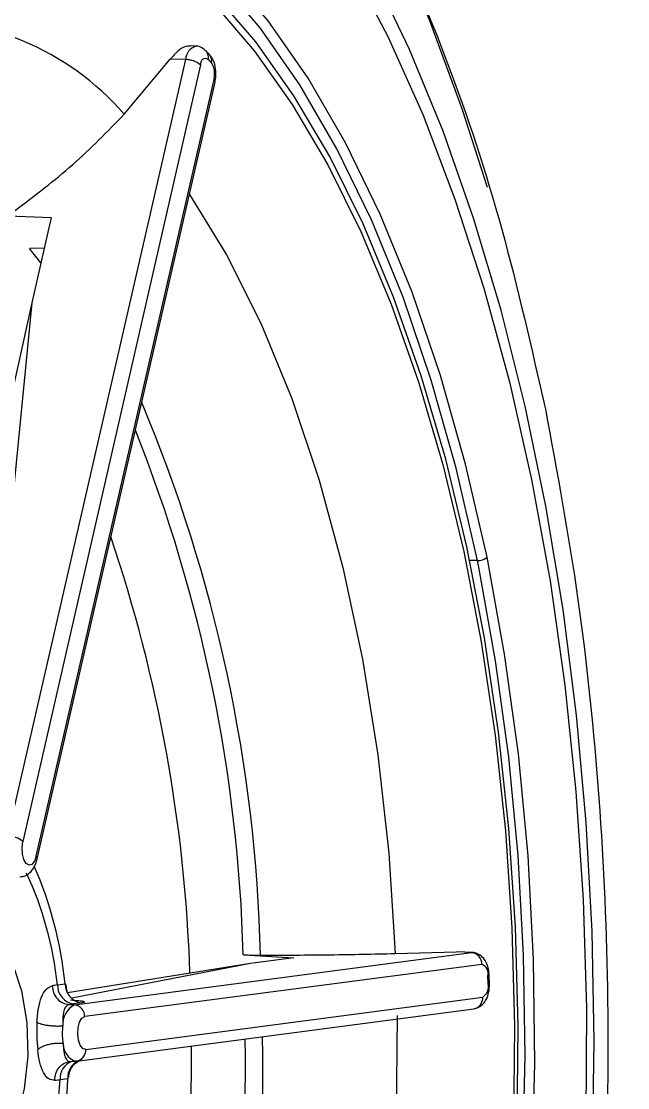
# Model space of a CAD drawing. Extents: x 400 to 501, y 484 to 634.
# Drawn here: x 414.271 to 415.278, y 551.202 to 552.975 of the extents above; entities that cross this region are included whole.
import ezdxf

# ---------------------------------------------------------------- set-up
doc = ezdxf.new("R2010")
doc.units = 0
doc.header["$MEASUREMENT"] = 0
doc.layers.add('1', color=4, linetype='Continuous')
doc.layers.add('DIM', color=3, linetype='Continuous')

# ---------------------------------------------------------------- blocks, each defined once
blk = doc.blocks.new('2026 GRANDEE')
at = {"layer": '1', "color": 3, "linetype": 'Continuous', "lineweight": 25}
for p, q in [((-35.8635, -43.9065), (-35.873, -43.9059)), ((-35.8406, -43.921), (-35.8463, -43.9149)), ((-36.1757, -45.22), (-35.8805, -43.9288)), ((-35.9827, -44.0197), (-35.9061, -43.9281)), ((-35.8805, -43.9288), (-35.9061, -43.9281)), ((-35.8558, -43.9376), (-36.1511, -45.2288)), ((-36.1288, -45.2531), (-35.8335, -43.9619)), ((-36.1271, -45.2575), (-35.8318, -43.9663)), ((-36.1897, -44.188), (-36.1038, -44.1915)), ((-36.1038, -44.1915), (-36.1362, -44.3331)), ((-36.121, -44.2667), (-36.1402, -44.2427)), ((-36.1402, -44.2427), (-36.1396, -44.2427)), ((-36.1154, -44.2424), (-36.1396, -44.2427)), ((-36.1362, -44.3331), (-36.314, -45.1376)), ((-36.1362, -44.3331), (-36.2151, -45.1376)), ((-35.3959, -44.7617), (-35.4086, -44.7618)), ((-36.0652, -45.5004), (-35.4057, -45.4135)), ((-35.7844, -45.4171), (-35.785, -45.4171)), ((-35.7844, -45.4171), (-35.7007, -45.4221)), ((-35.7007, -45.4221), (-35.7731, -45.4317)), ((-35.5324, -45.4151), (-35.4308, -45.412)), ((-35.4057, -45.4135), (-35.4308, -45.412)), ((-35.4041, -45.4134), (-35.4293, -45.412)), ((-35.4057, -45.4135), (-35.4041, -45.4134)), ((-35.7731, -45.4317), (-36.0767, -45.4806)), ((-35.7731, -45.4317), (-36.0694, -45.4895)), ((-35.3886, -45.4331), (-36.0481, -45.52)), ((-35.376, -45.4652), (-35.3764, -45.4519)), ((-36.0936, -45.4673), (-36.0807, -45.4656)), ((-36.0466, -45.5744), (-35.3871, -45.4875)), ((-36.0743, -45.4999), (-36.0652, -45.5004)), ((-36.0533, -45.497), (-36.0662, -45.4987)), ((-36.0615, -45.5939), (-35.402, -45.507)), ((-36.085, -45.55), (-36.0847, -45.5358)), ((-36.084, -45.564), (-36.085, -45.55)), ((-36.0735, -45.5947), (-36.0633, -45.5941)), ((-36.0626, -45.594), (-36.0633, -45.5941)), ((-36.0615, -45.5939), (-36.0626, -45.594)), ((-36.0763, -45.6232), (-36.0893, -45.6249))]:
    blk.add_line(p, q, dxfattribs=at)
at = {"layer": '1', "color": 3, "linetype": 'Continuous', "lineweight": 25, "flags": 128}
for points in [[(-36.1953, -42.9956), (-36.1407, -43.0168), (-36.056, -43.0612), (-35.9731, -43.119), (-35.8923, -43.1898), (-35.8141, -43.2734), (-35.7388, -43.3692), (-35.667, -43.4767), (-35.599, -43.5954), (-35.5351, -43.7246), (-35.4757, -43.8637), (-35.4211, -44.0119), (-35.3798, -44.141)], [(-35.9086, -43.3973), (-35.8932, -43.41), (-35.8169, -43.4817), (-35.7434, -43.5662), (-35.6733, -43.663), (-35.6067, -43.7716), (-35.5443, -43.8912), (-35.4864, -44.0211), (-35.4333, -44.1606), (-35.3854, -44.3086), (-35.3429, -44.4645), (-35.3061, -44.6271), (-35.2753, -44.7955), (-35.2507, -44.9687), (-35.2323, -45.1456), (-35.2203, -45.325), (-35.2147, -45.506), (-35.2157, -45.6874)], [(-35.3959, -44.7617), (-35.4313, -44.608), (-35.4726, -44.4617), (-35.5196, -44.3237), (-35.572, -44.1952), (-35.6293, -44.0772), (-35.6911, -43.9705), (-35.7568, -43.876), (-35.8262, -43.7944), (-35.8985, -43.7263), (-35.9732, -43.6723), (-36.0498, -43.6326), (-36.1277, -43.6077), (-36.2063, -43.5978), (-36.285, -43.6028), (-36.3632, -43.6228), (-36.4403, -43.6576), (-36.5157, -43.707), (-36.5889, -43.7705)], [(-35.3801, -44.7562), (-35.4157, -44.6015), (-35.4573, -44.4541), (-35.5046, -44.3152), (-35.5574, -44.1858), (-35.615, -44.067), (-35.6772, -43.9596), (-35.7435, -43.8645), (-35.8133, -43.7823), (-35.8861, -43.7137), (-35.9613, -43.6593), (-36.0385, -43.6194), (-36.0873, -43.602)], [(-36.2671, -43.6503), (-36.1924, -43.6474), (-36.1179, -43.6584), (-36.044, -43.6831), (-35.9714, -43.7214), (-35.9006, -43.773), (-35.832, -43.8376), (-35.7661, -43.9146), (-35.7035, -44.0036), (-35.6446, -44.1038), (-35.5897, -44.2146), (-35.5394, -44.3352), (-35.4939, -44.4646), (-35.4536, -44.602), (-35.4188, -44.7464), (-35.3897, -44.8967), (-35.3666, -45.0519), (-35.3495, -45.2108), (-35.3387, -45.3722), (-35.3342, -45.5351), (-35.3361, -45.6983)], [(-35.33, -45.6995), (-35.3282, -45.5348), (-35.3327, -45.3704), (-35.3436, -45.2074), (-35.3608, -45.047), (-35.3842, -44.8904), (-35.4135, -44.7387), (-35.4487, -44.593), (-35.4893, -44.4543), (-35.5352, -44.3236), (-35.586, -44.2019), (-35.6414, -44.0901), (-35.7009, -43.9889), (-35.7641, -43.8991), (-35.8305, -43.8214), (-35.8998, -43.7562), (-35.9713, -43.7041), (-36.0446, -43.6654), (-36.0537, -43.6616)], [(-35.5743, -47.3633), (-35.5631, -47.3415), (-35.5032, -47.2144), (-35.448, -47.0777), (-35.3977, -46.9322), (-35.3527, -46.7786), (-35.3131, -46.618), (-35.2793, -46.4513), (-35.2514, -46.2794), (-35.2296, -46.1034), (-35.214, -45.9242), (-35.2048, -45.743), (-35.2019, -45.5607), (-35.2054, -45.3785), (-35.2153, -45.1974), (-35.2314, -45.0185), (-35.2538, -44.8428), (-35.2823, -44.6713), (-35.3167, -44.5051), (-35.3567, -44.3452), (-35.4023, -44.1924), (-35.4531, -44.0476), (-35.5088, -43.9118), (-35.5645, -43.7945)], [(-35.8745, -44.1527), (-35.8744, -44.1528), (-35.8127, -44.2536), (-35.7558, -44.3671), (-35.7043, -44.4924), (-35.6586, -44.6282), (-35.6194, -44.7731), (-35.5868, -44.9258), (-35.5613, -45.0847), (-35.5431, -45.2483), (-35.5324, -45.4151)], [(-35.8368, -47.3804), (-35.766, -47.3027), (-35.6985, -47.2117), (-35.6349, -47.1083), (-35.5757, -46.9931), (-35.5214, -46.8671), (-35.4722, -46.7312), (-35.4287, -46.5865), (-35.3911, -46.4341), (-35.3597, -46.275), (-35.3348, -46.1106), (-35.3165, -45.9421), (-35.305, -45.7707), (-35.3004, -45.5978), (-35.3028, -45.4247), (-35.312, -45.2527), (-35.328, -45.0831), (-35.3508, -44.9172), (-35.3801, -44.7562)], [(-35.3206, -45.7515), (-35.3167, -45.5847), (-35.3194, -45.4178), (-35.3285, -45.2519), (-35.344, -45.0883), (-35.3658, -44.9282), (-35.3937, -44.7727)], [(-36.1288, -45.2531), (-36.1318, -45.2615), (-36.136, -45.2668), (-36.1408, -45.2681), (-36.1455, -45.2653), (-36.1494, -45.2588), (-36.1518, -45.2496), (-36.1524, -45.239), (-36.1511, -45.2288)], [(-36.238, -45.3731), (-36.2124, -45.3777), (-36.1885, -45.3979), (-36.1682, -45.4319), (-36.1531, -45.4771), (-36.1444, -45.5297), (-36.1429, -45.5855), (-36.1486, -45.6401), (-36.1611, -45.6889), (-36.1794, -45.728), (-36.202, -45.7542), (-36.2271, -45.7655)], [(-36.0466, -45.5744), (-36.0514, -45.573), (-36.0556, -45.5676), (-36.0585, -45.5591), (-36.0598, -45.5489), (-36.0591, -45.5383), (-36.0567, -45.5291), (-36.0528, -45.5227), (-36.0481, -45.52)], [(-35.5295, -45.5181), (-35.531, -45.6864), (-35.5401, -45.8537), (-35.5566, -46.0181), (-35.5805, -46.1782), (-35.6116, -46.3324), (-35.6494, -46.4792), (-35.6936, -46.6171), (-35.7438, -46.7448), (-35.7996, -46.861), (-35.8039, -46.8692)]]:
    blk.add_lwpolyline(points, dxfattribs=at)
at = {"layer": '1', "color": 3, "linetype": 'Continuous', "lineweight": 25}
for centre, radius, start, end in [((-36.3225, -44.3119), 0.4482, 40.6911, 94.511), ((-35.8572, -43.9289), 0.0233, 105.7189, 179.6147), ((-35.8573, -43.9245), 0.0146, 344.8955, 40.863), ((-35.8803, -43.9672), 0.0384, 50.4676, 90.2759), ((-35.8477, -43.9355), 0.00846, 58.0174, 194.4658), ((-36.5381, -44.5702), 0.9461, 42.2446, 42.7304), ((-35.8517, -43.9304), 0.0145, 344.6574, 40.2851), ((-35.8607, -43.9505), 0.0282, 358.1382, 35.4437), ((-35.8751, -43.9527), 0.0426, 347.5492, 1.7698), ((-35.8368, -43.9657), 0.00497, 352.7939, 49.2649), ((-38.283, -45.48), 2.5275, 1.4082, 22.8388), ((-38.332, -45.4856), 2.5479, 1.5413, 21.6671), ((-38.3977, -45.5299), 2.5255, 1.8658, 18.6459), ((-35.3949, -44.7391), 0.0227, 267.5024, 310.9508), ((-38.2496, -45.3494), 2.9136, 11.4166, 11.636), ((-36.1756, -45.2584), 0.0384, 50.4764, 90.2672), ((-36.132, -45.2569), 0.00497, 352.7945, 49.2645), ((-36.6715, -45.5265), 0.5809, 5.842, 24.9729), ((-36.7355, -45.5325), 0.6582, 5.8338, 23.5296), ((-35.408, -45.4328), 0.0194, 359.0524, 83.1836), ((-35.395, -45.4487), 0.0169, 347.1649, 67.6218), ((-35.3783, -45.4492), 0.00329, 264.7473, 304.776), ((-40.0239, -45.5892), 4.6473, 1.6046, 1.6862), ((-40.0278, -45.586), 4.6511, 1.4825, 1.5641), ((-36.0625, -45.4679), 0.0311, 179.0498, 263.1891), ((-36.0496, -45.4662), 0.0311, 179.0498, 263.1891), ((-35.3986, -45.4701), 0.0209, 303.4574, 12.2473), ((-35.3779, -45.4622), 0.00355, 264.8549, 301.5958), ((-35.4054, -45.489), 0.0183, 280.4753, 4.6967), ((-36.0477, -45.5332), 0.0372, 118.1738, 184.099), ((-36.0675, -45.5197), 0.0194, 359.0479, 83.188), ((-36.0542, -45.5657), 0.0298, 176.6516, 252.1669), ((-38.6712, -45.593), 2.8899, 342.0993, 0.713), ((-38.5608, -45.6062), 2.8085, 340.8669, 1.0805), ((-36.0648, -45.5759), 0.0183, 280.4773, 4.686), ((-38.5301, -45.5901), 2.6591, 344.1861, 0.4571), ((-36.0596, -45.6226), 0.0297, 108.6541, 184.3653), ((-36.0464, -45.621), 0.03, 113.7098, 184.1606), ((-36.7542, -45.5914), 0.6658, 339.0393, 357.1155), ((-36.7987, -45.5911), 0.7231, 339.8908, 357.4564)]:
    blk.add_arc(centre, radius, start, end, dxfattribs=at)
for points, knots in [([(-37.3642, -39.525), (-37.2516, -39.5853), (-37.0261, -39.706), (-36.6532, -39.9009), (-36.2518, -40.1046), (-35.811, -40.3197), (-35.4265, -40.5077), (-35.1252, -40.6695), (-34.918, -40.7925), (-34.7457, -40.9129), (-34.6114, -41.03), (-34.5139, -41.1328), (-34.4304, -41.2454), (-34.3626, -41.3653), (-34.3098, -41.487), (-34.2663, -41.6207), (-34.2228, -41.8014), (-34.1873, -42.0331), (-34.1623, -42.3122), (-34.1474, -42.5944), (-34.1386, -42.8778), (-34.132, -43.252), (-34.1293, -43.7167), (-34.1294, -44.0867), (-34.1295, -44.2715)], [0, 0, 0, 0, 0.100112, 0.200649, 0.300724, 0.400619, 0.500675, 0.542374, 0.583963, 0.625534, 0.646387, 0.66732, 0.688265, 0.703912, 0.719523, 0.7351, 0.750689, 0.778681, 0.806702, 0.834709, 0.86271, 0.890722, 0.945416, 1, 1, 1, 1]), ([(-34.2687, -44.2491), (-34.2686, -44.0183), (-34.2684, -43.5588), (-34.2733, -43.0082), (-34.2859, -42.5983), (-34.3002, -42.3264), (-34.3238, -42.0577), (-34.3574, -41.8348), (-34.3986, -41.662), (-34.44, -41.5348), (-34.491, -41.4188), (-34.5578, -41.3037), (-34.6403, -41.1965), (-34.7368, -41.0983), (-34.8709, -40.9846), (-35.0419, -40.8674), (-35.2457, -40.7472), (-35.5115, -40.6039), (-35.8348, -40.4422), (-36.1972, -40.2631), (-36.5347, -40.0924), (-36.845, -39.9306), (-37.139, -39.7738), (-37.3177, -39.6762), (-37.4084, -39.6266)], [0, 0, 0, 0, 0.069459, 0.138289, 0.16579, 0.193316, 0.220796, 0.248195, 0.263443, 0.278468, 0.293631, 0.309366, 0.330489, 0.351232, 0.372605, 0.415684, 0.457523, 0.499454, 0.583151, 0.667533, 0.75002, 0.834299, 0.915826, 1, 1, 1, 1]), ([(-37.4822, -39.741), (-37.3857, -39.7973), (-37.1945, -39.9091), (-36.8697, -40.089), (-36.5185, -40.2765), (-36.1359, -40.4753), (-35.806, -40.6477), (-35.5462, -40.7923), (-35.364, -40.9005), (-35.1934, -41.0135), (-35.038, -41.1356), (-34.9243, -41.2475), (-34.8401, -41.357), (-34.7823, -41.4518), (-34.733, -41.5588), (-34.6885, -41.69), (-34.6516, -41.8491), (-34.6235, -42.034), (-34.601, -42.2572), (-34.5853, -42.5167), (-34.5721, -42.9056), (-34.5664, -43.391), (-34.5662, -43.7783), (-34.566, -43.9716)], [0, 0, 0, 0, 0.100049, 0.198259, 0.298532, 0.39842, 0.498155, 0.540017, 0.581633, 0.624439, 0.657079, 0.688784, 0.704911, 0.720911, 0.736258, 0.751321, 0.771655, 0.792484, 0.813401, 0.844807, 0.876245, 0.938247, 1, 1, 1, 1]), ([(-34.6599, -43.6105), (-34.6992, -43.5052), (-34.7781, -43.2938), (-34.9167, -43.0094), (-35.068, -42.7523), (-35.2315, -42.5282), (-35.4042, -42.3399), (-35.5835, -42.1902), (-35.7669, -42.0814), (-35.9515, -42.0152), (-36.135, -41.9925), (-36.3149, -42.0135), (-36.4889, -42.0779), (-36.6552, -42.1845), (-36.8121, -42.3315), (-36.9582, -42.5168), (-37.0922, -42.7376), (-37.2132, -42.991), (-37.3205, -43.2734), (-37.4134, -43.5815), (-37.4916, -43.9114), (-37.5546, -44.2594), (-37.6023, -44.6216), (-37.6342, -44.994), (-37.6517, -45.3728), (-37.6501, -45.6264), (-37.6494, -45.7532)], [0, 0, 0, 0, 0.04127, 0.082813, 0.124624, 0.166686, 0.208966, 0.25142, 0.293994, 0.336635, 0.379292, 0.421908, 0.464429, 0.506812, 0.549021, 0.591029, 0.632813, 0.674362, 0.715676, 0.756763, 0.797639, 0.838331, 0.878874, 0.919305, 0.959666, 1, 1, 1, 1]), ([(-35.6901, -43.4448), (-35.6835, -43.4537), (-35.6329, -43.5218), (-35.5493, -43.6841), (-35.4429, -43.9301), (-35.352, -44.2063), (-35.3061, -44.4086), (-35.2832, -44.5098)], [0, 0, 0, 0, 0.036165, 0.277124, 0.518083, 0.759041, 1, 1, 1, 1]), ([(-35.873, -43.9063), (-35.8759, -43.9064), (-35.8825, -43.9067), (-35.8945, -43.9145), (-35.9021, -43.9234), (-35.9061, -43.9281)], [0, 0, 0, 0, 0.277575, 0.617037, 1, 1, 1, 1]), ([(-35.8462, -43.9149), (-35.8486, -43.9128), (-35.8533, -43.9088), (-35.86, -43.9061), (-35.8633, -43.9066), (-35.8635, -43.9066)], [0, 0, 0, 0, 0.495906, 0.966364, 1, 1, 1, 1]), ([(-35.8318, -43.9663), (-35.8312, -43.9627), (-35.8298, -43.9543), (-35.8311, -43.9399), (-35.8349, -43.9282), (-35.8394, -43.9225), (-35.8409, -43.9207)], [0, 0, 0, 0, 0.223826, 0.520543, 0.842432, 1, 1, 1, 1]), ([(-36.1636, -44.1794), (-36.1311, -44.1548), (-36.0667, -44.106), (-36.0105, -44.0483), (-35.9827, -44.0197)], [0, 0, 0, 0, 0.504706, 1, 1, 1, 1]), ([(-35.2832, -44.5098), (-35.2638, -44.6145), (-35.225, -44.824), (-35.1913, -45.1558), (-35.1763, -45.4933), (-35.182, -45.8325), (-35.2078, -46.1671), (-35.2534, -46.4915), (-35.318, -46.8002), (-35.4005, -47.0875), (-35.4992, -47.35), (-35.6139, -47.5775), (-35.6967, -47.719), (-35.7431, -47.7727), (-35.7439, -47.7736)], [0, 0, 0, 0, 0.0907626, 0.1815252, 0.2722878, 0.3630504, 0.453813, 0.5445757, 0.6353383, 0.7261008, 0.8168633, 0.9076263, 0.9983888, 1, 1, 1, 1]), ([(-36.1558, -45.2875), (-36.1528, -45.2871), (-36.1466, -45.2863), (-36.1387, -45.2806), (-36.1314, -45.2716), (-36.1287, -45.2629), (-36.1271, -45.2575)], [0, 0, 0, 0, 0.198904, 0.409193, 0.638114, 1, 1, 1, 1]), ([(-35.7844, -45.4171), (-35.7811, -45.4173), (-35.7752, -45.4176), (-35.7655, -45.4178), (-35.7595, -45.4179), (-35.7563, -45.4179)], [0, 0, 0, 0, 0.374266, 0.6559211, 1, 1, 1, 1]), ([(-35.7563, -45.4179), (-35.7172, -45.4177), (-35.6398, -45.4174), (-35.568, -45.4159), (-35.5324, -45.4151)], [0, 0, 0, 0, 0.504698, 1, 1, 1, 1]), ([(-35.3764, -45.4519), (-35.3767, -45.4482), (-35.3775, -45.4391), (-35.3818, -45.4277), (-35.3892, -45.4189), (-35.3978, -45.414), (-35.4047, -45.4132), (-35.4082, -45.4136), (-35.4087, -45.4136)], [0, 0, 0, 0, 0.186198, 0.456104, 0.640925, 0.812246, 0.974975, 1, 1, 1, 1]), ([(-36.1276, -45.5291), (-36.127, -45.5213), (-36.1257, -45.5054), (-36.1204, -45.4869), (-36.1129, -45.4732), (-36.1058, -45.4703), (-36.1022, -45.4688)], [0, 0, 0, 0, 0.242601, 0.490112, 0.742608, 1, 1, 1, 1]), ([(-36.0936, -45.4673), (-36.0953, -45.4676), (-36.0982, -45.4681), (-36.101, -45.4686), (-36.1022, -45.4688)], [0, 0, 0, 0, 0.560057, 1, 1, 1, 1]), ([(-36.1022, -45.4688), (-36.1017, -45.4726), (-36.1007, -45.4805), (-36.0942, -45.4908), (-36.0849, -45.498), (-36.0778, -45.4993), (-36.0743, -45.4999)], [0, 0, 0, 0, 0.240865, 0.499999, 0.75911, 1, 1, 1, 1]), ([(-36.0807, -45.4656), (-36.08, -45.4663), (-36.079, -45.4672), (-36.0791, -45.4677), (-36.0791, -45.4679)], [0, 0, 0, 0, 0.72468, 1, 1, 1, 1]), ([(-36.0772, -45.4788), (-36.0775, -45.4777), (-36.0784, -45.4746), (-36.0789, -45.4705), (-36.0792, -45.4678)], [0, 0, 0, 0, 0.332584, 1, 1, 1, 1]), ([(-35.402, -45.507), (-35.3989, -45.5062), (-35.393, -45.5047), (-35.386, -45.4988), (-35.3806, -45.4908), (-35.3766, -45.4795), (-35.3762, -45.4702), (-35.376, -45.4652)], [0, 0, 0, 0, 0.179714, 0.337453, 0.512641, 0.739897, 1, 1, 1, 1]), ([(-36.0719, -45.4921), (-36.0671, -45.4925), (-36.0576, -45.4931), (-36.0494, -45.4945), (-36.0471, -45.4959), (-36.0512, -45.4966), (-36.0533, -45.497)], [0, 0, 0, 0, 0.248132, 0.496957, 0.746599, 1, 1, 1, 1]), ([(-36.0743, -45.4999), (-36.0761, -45.5006), (-36.0798, -45.5021), (-36.0834, -45.5106), (-36.085, -45.5225), (-36.0848, -45.5322), (-36.0847, -45.5358)], [0, 0, 0, 0, 0.234989, 0.490946, 0.806438, 1, 1, 1, 1]), ([(-36.0743, -45.4999), (-36.0728, -45.4997), (-36.0702, -45.4993), (-36.0674, -45.4989), (-36.0662, -45.4987)], [0, 0, 0, 0, 0.5599882, 1, 1, 1, 1]), ([(-36.1276, -45.5291), (-36.1278, -45.5369), (-36.1283, -45.5525), (-36.127, -45.5676), (-36.1263, -45.5751)], [0, 0, 0, 0, 0.500599, 1, 1, 1, 1]), ([(-36.0847, -45.5358), (-36.0867, -45.5359), (-36.0907, -45.5362), (-36.0973, -45.5361), (-36.1042, -45.5356), (-36.111, -45.5348), (-36.117, -45.5336), (-36.1219, -45.5322), (-36.1256, -45.5307), (-36.1269, -45.5296), (-36.1276, -45.5291)], [0, 0, 0, 0, 0.114901, 0.238055, 0.367358, 0.499995, 0.632632, 0.761965, 0.885089, 1, 1, 1, 1]), ([(-36.1263, -45.5751), (-36.1257, -45.5744), (-36.1244, -45.5728), (-36.1209, -45.5705), (-36.1161, -45.5684), (-36.1101, -45.5665), (-36.1034, -45.565), (-36.0966, -45.5641), (-36.0899, -45.5638), (-36.0859, -45.5639), (-36.084, -45.564)], [0, 0, 0, 0, 0.114896, 0.238049, 0.367351, 0.49998, 0.632653, 0.761954, 0.885112, 1, 1, 1, 1]), ([(-36.084, -45.564), (-36.0838, -45.5675), (-36.0835, -45.5765), (-36.0816, -45.5872), (-36.0785, -45.591), (-36.0773, -45.5926)], [0, 0, 0, 0, 0.2622118, 0.684927, 1, 1, 1, 1]), ([(-36.0979, -45.6258), (-36.1014, -45.6255), (-36.1086, -45.6247), (-36.1171, -45.6141), (-36.1234, -45.5978), (-36.1254, -45.5824), (-36.1263, -45.5751)], [0, 0, 0, 0, 0.242667, 0.504171, 0.763958, 1, 1, 1, 1]), ([(-36.0979, -45.6258), (-36.0976, -45.622), (-36.097, -45.6141), (-36.091, -45.6038), (-36.0822, -45.5965), (-36.0751, -45.5952), (-36.0717, -45.5946)], [0, 0, 0, 0, 0.240867, 0.500006, 0.759145, 1, 1, 1, 1]), ([(-36.0773, -45.5926), (-36.0771, -45.5928), (-36.0758, -45.595), (-36.0736, -45.5948), (-36.0717, -45.5946)], [0, 0, 0, 0, 0.10335, 1, 1, 1, 1]), ([(-36.0749, -45.6208), (-36.0744, -45.6174), (-36.0735, -45.6104), (-36.068, -45.6012), (-36.0612, -45.5948), (-36.0571, -45.5936), (-36.0556, -45.5932)], [0, 0, 0, 0, 0.252677, 0.531868, 0.825783, 1, 1, 1, 1]), ([(-36.0979, -45.6258), (-36.0963, -45.6256), (-36.0935, -45.6253), (-36.0906, -45.625), (-36.0893, -45.6249)], [0, 0, 0, 0, 0.559975, 1, 1, 1, 1])]:
    blk.add_open_spline(points, degree=3, knots=knots, dxfattribs=at)

msp = doc.modelspace()

# ---------------------------------------------------------------- block references
at = {"layer": 'DIM'}
msp.add_blockref('2026 GRANDEE', (450.4248, 596.8403), dxfattribs=at)

doc.saveas('drawing.dxf')
